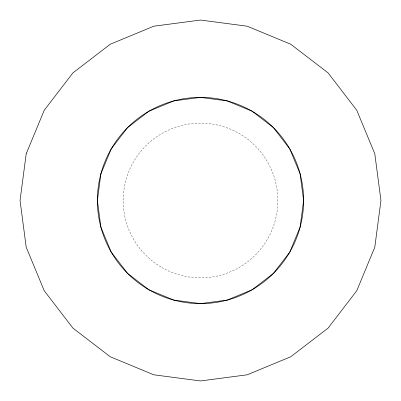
<?xml version="1.0" encoding="UTF-8"?>
<svg xmlns="http://www.w3.org/2000/svg" width="401" height="401" viewBox="0 0 401 401"><rect width="100%" height="100%" fill="white"/><g stroke="black" fill="none" stroke-linecap="round" stroke-linejoin="round"><path stroke-width="0.3" stroke-dasharray="2 1.5" d="M161.834 267.477A77.338 77.338 0 0 0 277.838 200.5A77.338 77.338 0 0 0 161.834 133.523A77.338 77.338 0 0 0 161.834 267.477"/><path stroke-width="0.6" d="M26.2 153.799L20.05 200.5L26.2 247.201L44.225 290.725L72.902 328.098L110.275 356.775L153.799 374.8L200.5 380.95L247.201 374.8L290.725 356.775L328.098 328.098L356.775 290.725L374.8 247.201L380.95 200.5L374.8 153.799L356.775 110.275L328.098 72.902L290.725 44.225L247.201 26.2L200.5 20.05L153.799 26.2L110.275 44.225L72.902 72.902L44.225 110.275L26.2 153.799M100.902 173.813L97.388 200.5L100.902 227.187L111.202 252.059L127.588 273.412L148.941 289.798L173.813 300.098L200.5 303.612L227.187 300.098L252.059 289.798L273.412 273.412L289.798 252.059L300.098 227.187L303.612 200.5L300.098 173.813L289.798 148.941L273.412 127.588L252.059 111.202L227.187 100.902L200.5 97.388L173.813 100.902L148.941 111.202L127.588 127.588L111.202 148.941L100.902 173.813M148.941 289.798A103.112 103.112 0 0 0 303.612 200.5A103.112 103.112 0 0 0 148.941 111.202A103.112 103.112 0 0 0 148.941 289.798"/></g></svg>
